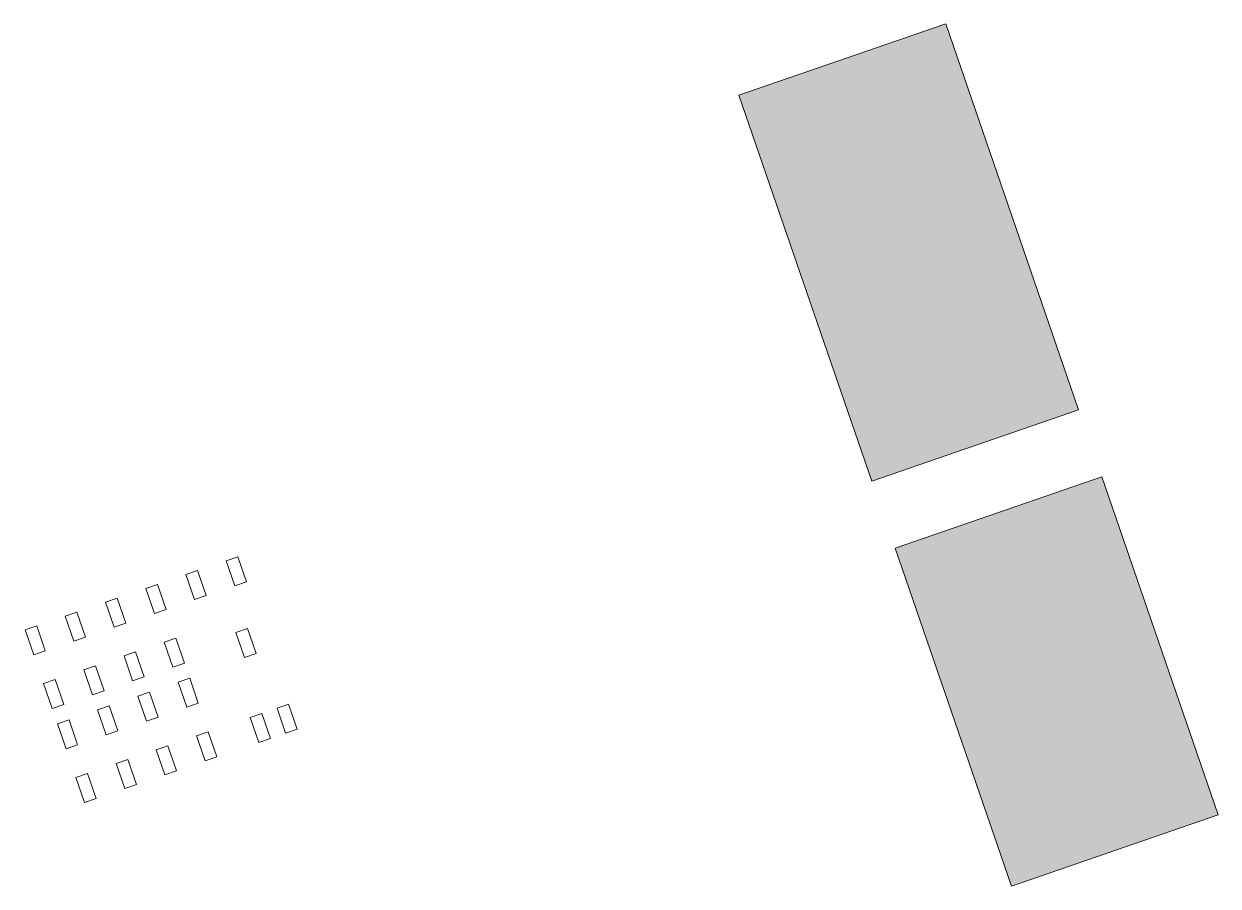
# Model space of a CAD drawing. Extents: x 760773 to 1075934, y 719259 to 1013331.
# Drawn here: x 943241 to 993766, y 976849 to 1013331 of the extents above; entities that cross this region are included whole.
import ezdxf

# ---------------------------------------------------------------- set-up
doc = ezdxf.new("R2010")
doc.units = 0
doc.header["$MEASUREMENT"] = 0
doc.set_wipeout_variables(frame=1)
for name, color, linetype, lineweight in [('A-Ceiling-Grid', 9, 'Continuous', 0), ('A-Ceiling-Light', 6, 'Continuous', 0), ('spare5', 7, 'Continuous', 0)]:
    doc.layers.add(name, color=color, linetype=linetype, lineweight=lineweight)

msp = doc.modelspace()

# ---------------------------------------------------------------- hatches: boundary and pattern name
at = {"layer": 'spare5', "linetype": 'Continuous', "true_color": 0x7f7f7f}
for points in [[(979118.80739, 993986.21714), (973494.82532, 1010319.39053), (982240.71717, 1013330.85301), (987864.69923, 996997.67962)], [(985019.87629, 976848.7172), (980095.82356, 991149.15525), (988841.59452, 994160.57611), (993765.64726, 979860.13806)]]:
    msp.add_hatch(color=8, dxfattribs=at).paths.add_polyline_path(points)

# ---------------------------------------------------------------- linework, layer by layer
at = {"layer": 'A-Ceiling-Grid', "linetype": 'Continuous', "lineweight": 0}
for p, q in [((987747.13986, 996957.1905), (987747.36724, 996956.53013)), ((986045.26629, 996371.18843), (986045.4943, 996370.52626)), ((986612.55748, 996566.52246), (986612.78528, 996565.86088)), ((987179.84867, 996761.85648), (987180.07626, 996761.19551)), ((984910.68391, 995980.52039), (984910.91233, 995979.85701)), ((985477.9751, 996175.85441), (985478.20332, 996175.19163)), ((983208.81034, 995394.51833), (983209.03938, 995393.85313)), ((983776.10153, 995589.85235), (983776.33037, 995589.18776)), ((984343.39272, 995785.18637), (984343.62135, 995784.52238)), ((982074.22796, 995003.85028), (982074.45742, 995003.18388)), ((982641.51915, 995199.1843), (982641.7484, 995198.5185)), ((980372.35438, 994417.84822), (980372.58447, 994417.18)), ((980939.64558, 994613.18224), (980939.87545, 994612.51462)), ((981506.93677, 994808.51626), (981507.16644, 994807.84925)), ((979805.06319, 994222.5142), (979805.29349, 994221.84537)), ((988156.74074, 993924.76123), (988156.52045, 993925.401)), ((988724.03172, 994120.09586), (988723.81164, 994120.73502)), ((986454.86779, 993338.75736), (986454.64688, 993339.39894)), ((987022.15877, 993534.09198), (987021.93807, 993534.73296)), ((987589.44976, 993729.4266), (987589.22926, 993730.06698)), ((985320.28582, 992948.0881), (985320.06449, 992948.73089)), ((985887.57681, 993143.42273), (985887.35568, 993144.06492)), ((983618.41288, 992362.08423), (983618.19092, 992362.72883)), ((984185.70386, 992557.41885), (984185.48211, 992558.06285)), ((984752.99484, 992752.75348), (984752.7733, 992753.39687)), ((982483.83091, 991971.41497), (982483.60854, 991972.06078)), ((983051.1219, 992166.7496), (983050.89973, 992167.39481)), ((980781.95796, 991385.4111), (980781.73497, 991386.05872)), ((981349.24895, 991580.74572), (981349.02616, 991581.39274)), ((981916.53993, 991776.08035), (981916.31735, 991776.72676)), ((980214.66698, 991190.07647), (980214.44378, 991190.7247))]:
    msp.add_line(p, q, dxfattribs=at)
at = {"layer": 'spare5', "color": 8, "linetype": 'Continuous', "lineweight": 13, "true_color": 0x7f7f7f, "flags": 128}
for points in [[(979119.03786, 993985.54779), (973495.0558, 1010318.72118), (982240.94764, 1013330.18366), (987864.92971, 996997.01027), (979119.03786, 993985.54779)], [(985019.87629, 976848.7172), (980095.82356, 991149.15526), (988841.59452, 994160.57611), (993765.64726, 979860.13806), (985019.87629, 976848.7172)]]:
    msp.add_lwpolyline(points, dxfattribs=at)

# ---------------------------------------------------------------- wipeouts: each hides what was drawn before it
at = {"linetype": 'Continuous', "lineweight": 0, "ltscale": 0.001}
for points in [[(952708.09033, 989703.11938), (952317.42225, 990837.70186), (951750.13098, 990642.36781), (952140.79905, 989507.78533)], [(951006.22097, 989117.19951), (950615.5529, 990251.78199), (950048.26162, 990056.44794), (950438.9297, 988921.86546)], [(949304.34799, 988531.20109), (948913.67991, 989665.78357), (948346.38863, 989470.44952), (948737.05671, 988335.86704)], [(947602.45509, 987945.25516), (947211.78701, 989079.83764), (946644.49573, 988884.50359), (947035.16381, 987749.92111)], [(945900.60677, 987359.1904), (945509.9387, 988493.77288), (944942.64742, 988298.43883), (945333.3155, 987163.85635)], [(944198.71387, 986773.24447), (943808.0458, 987907.82695), (943240.75452, 987712.4929), (943631.4226, 986577.91042)], [(953117.4625, 986671.49827), (952726.79442, 987806.08075), (952159.50315, 987610.7467), (952550.17123, 986476.16422)], [(950085.70807, 986262.0453), (949695.03999, 987396.62777), (949127.74872, 987201.29372), (949518.41679, 986066.71125)], [(948383.81517, 985676.09937), (947993.14709, 986810.68184), (947425.85582, 986615.34779), (947816.52389, 985480.76531)], [(946681.96686, 985090.03461), (946291.29878, 986224.61709), (945724.00751, 986029.28303), (946114.67558, 984894.70056)], [(944980.07396, 984504.08868), (944589.40588, 985638.67115), (944022.11461, 985443.3371), (944412.78268, 984308.75463)], [(950671.70434, 984560.16902), (950281.03626, 985694.7515), (949713.74498, 985499.41745), (950104.41306, 984364.83497)], [(948969.81144, 983974.22309), (948579.14336, 985108.80557), (948011.85209, 984913.47152), (948402.52016, 983778.88904)], [(947267.96313, 983388.15833), (946877.29505, 984522.74081), (946310.00377, 984327.40676), (946700.67185, 983192.82428)], [(945566.07023, 982802.2124), (945175.40215, 983936.79488), (944608.11087, 983741.46083), (944998.77895, 982606.87835)], [(953722.18046, 983072.40981), (953331.51238, 984206.99229), (952764.22111, 984011.65824), (953154.88918, 982877.07576)], [(951453.03632, 982291.00284), (951062.36824, 983425.58532), (950495.07697, 983230.25127), (950885.74505, 982095.66879)], [(949751.14342, 981705.05691), (949360.47535, 982839.63939), (948793.18407, 982644.30534), (949183.85215, 981509.72286)], [(948049.29511, 981118.99216), (947658.62703, 982253.57463), (947091.33576, 982058.24058), (947482.00384, 980923.65811)], [(946347.40221, 980533.04623), (945956.73413, 981667.6287), (945389.44286, 981472.29465), (945780.11093, 980337.71217)]]:
    msp.add_wipeout(points, dxfattribs=at).dxf.layer = 'A-Ceiling-Light'

# ---------------------------------------------------------------- next in the draw order: linework, layer by layer
at = {"layer": 'A-Ceiling-Light', "linetype": 'Continuous', "lineweight": 0, "ltscale": 0.001}
for points in [[(952165.75517, 989558.70084), (951801.13163, 990617.64449), (952292.78408, 990786.93401), (952657.40762, 989727.99036)], [(950463.88581, 988972.78097), (950099.26227, 990031.72463), (950590.91472, 990201.01414), (950955.53826, 989142.07049)], [(948762.01283, 988386.78255), (948397.38928, 989445.7262), (948889.04173, 989615.01572), (949253.66528, 988556.07207)], [(947060.11993, 987800.83662), (946695.49638, 988859.78027), (947187.14883, 989029.06979), (947551.77238, 987970.12614)], [(945358.27161, 987214.77186), (944993.64807, 988273.71552), (945485.30052, 988443.00503), (945849.92406, 987384.06138)], [(943656.37871, 986628.82593), (943291.75517, 987687.76958), (943783.40762, 987857.0591), (944148.03117, 986798.11545)], [(949543.37291, 986117.62676), (949178.74937, 987176.57041), (949670.40182, 987345.85992), (950035.02536, 986286.91627)], [(952575.12734, 986527.07973), (952210.5038, 987586.02339), (952702.15625, 987755.3129), (953066.77979, 986696.36925)], [(947841.48001, 985531.68083), (947476.85647, 986590.62448), (947968.50892, 986759.91399), (948333.13246, 985700.97034)], [(946139.6317, 984945.61607), (945775.00816, 986004.55972), (946266.66061, 986173.84924), (946631.28415, 985114.90558)], [(944437.7388, 984359.67014), (944073.11526, 985418.61379), (944564.76771, 985587.90331), (944929.39125, 984528.95965)], [(950129.36918, 984415.75048), (949764.74564, 985474.69413), (950256.39809, 985643.98365), (950621.02163, 984585.04)], [(948427.47628, 983829.80455), (948062.85273, 984888.7482), (948554.50519, 985058.03772), (948919.12873, 983999.09407)], [(946725.62797, 983243.73979), (946361.00442, 984302.68345), (946852.65687, 984471.97296), (947217.28042, 983413.02931)], [(945023.73507, 982657.79386), (944659.11152, 983716.73751), (945150.76397, 983886.02703), (945515.38752, 982827.08338)], [(953179.8453, 982927.99127), (952815.22176, 983986.93492), (953306.87421, 984156.22444), (953671.49775, 983097.28079)], [(950910.70116, 982146.5843), (950546.07762, 983205.52796), (951037.73007, 983374.81747), (951402.35361, 982315.87382)], [(949208.80826, 981560.63837), (948844.18472, 982619.58202), (949335.83717, 982788.87154), (949700.46071, 981729.92789)], [(947506.95995, 980974.57362), (947142.33641, 982033.51727), (947633.98886, 982202.80678), (947998.6124, 981143.86313)], [(945805.06705, 980388.62769), (945440.44351, 981447.57134), (945932.09596, 981616.86085), (946296.7195, 980557.9172)]]:
    msp.add_lwpolyline(points, close=True, dxfattribs=at)

# ---------------------------------------------------------------- next in the draw order: wipeouts: each hides what was drawn before it
at = {"linetype": 'Continuous', "lineweight": 0, "ltscale": 0.001}
msp.add_wipeout([(954856.76328, 983463.07686), (954466.0952, 984597.65933), (953898.80393, 984402.32528), (954289.472, 983267.74281)], dxfattribs=at).dxf.layer = 'A-Ceiling-Light'

# ---------------------------------------------------------------- next in the draw order: linework, layer by layer
at = {"layer": 'A-Ceiling-Light', "linetype": 'Continuous', "lineweight": 0, "ltscale": 0.001}
msp.add_lwpolyline([(954314.42812, 983318.65832), (953949.80458, 984377.60197), (954441.45703, 984546.89149), (954806.08057, 983487.94784)], close=True, dxfattribs=at)

doc.saveas('drawing.dxf')
